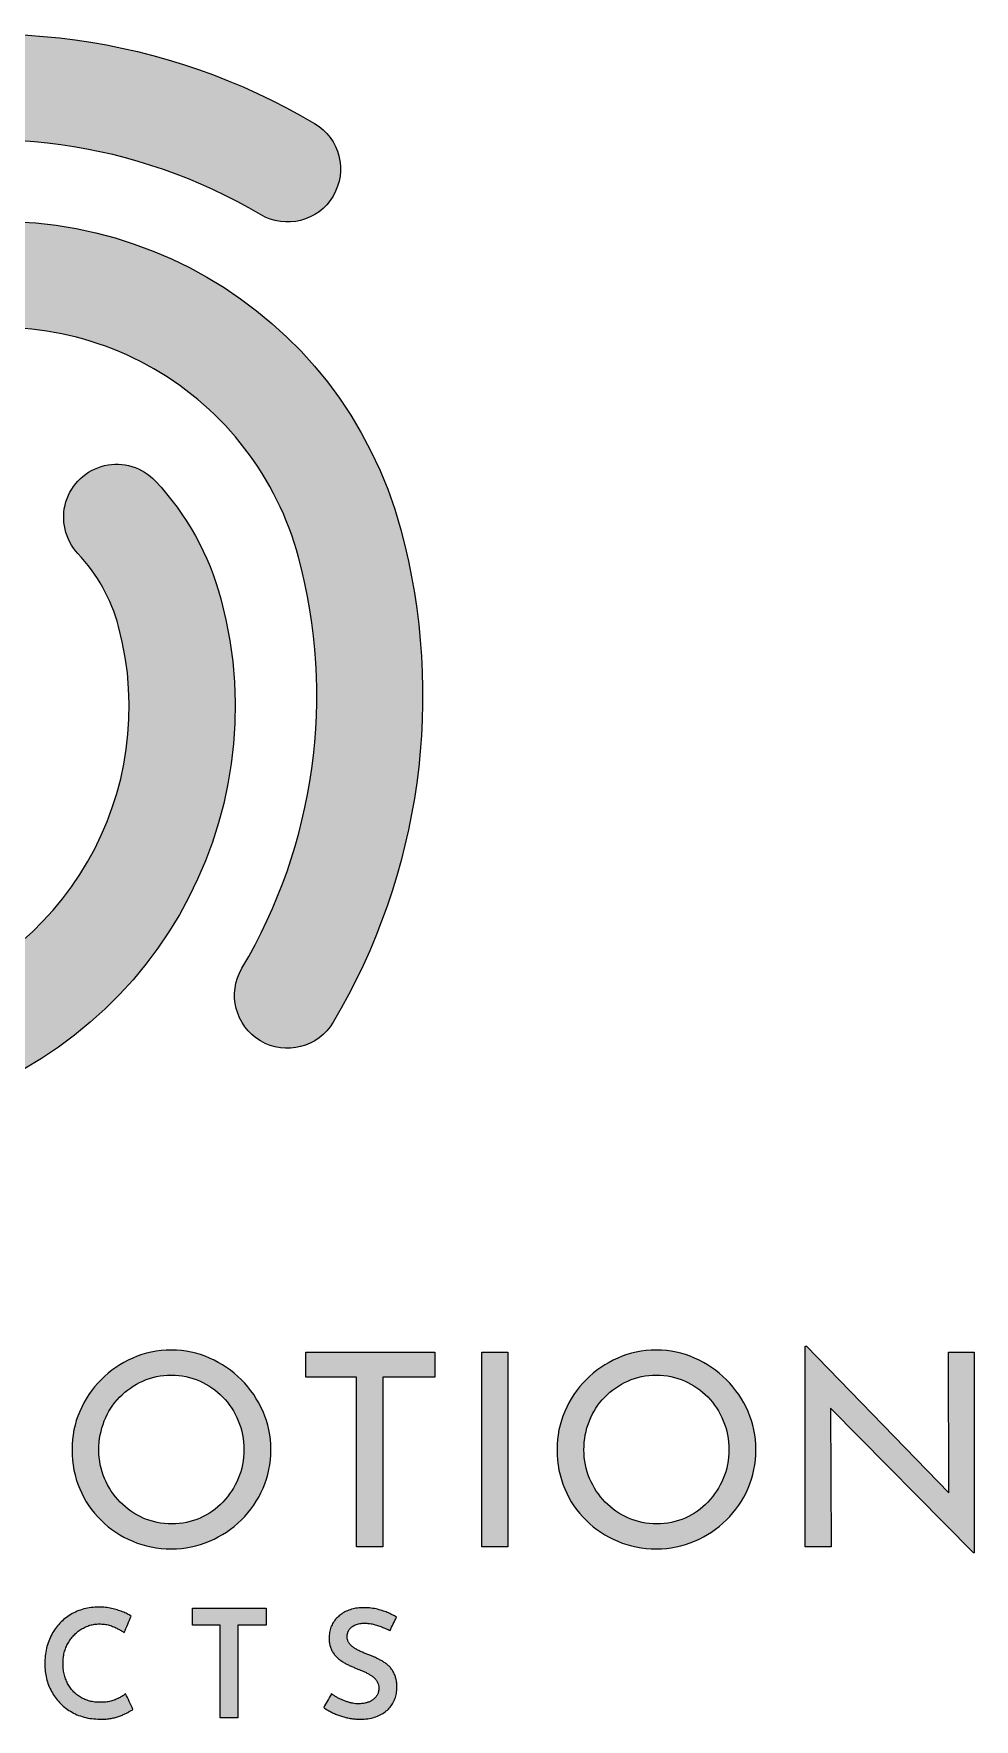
# Model space of a CAD drawing. Extents: x 19 to 206, y 17 to 162.
# Drawn here: x 125.8 to 205.8, y 19 to 162.3 of the extents above; entities that cross this region are included whole.
import ezdxf

# ---------------------------------------------------------------- set-up
doc = ezdxf.new("R2010")
doc.units = 0
doc.layers.add('fill-base', color=250, linetype='CONTINUOUS')
doc.layers.add('logo-outline', color=7, linetype='CONTINUOUS')
doc.layers.add('fill-hero', color=102, linetype='CONTINUOUS', true_color=0x00d528)

msp = doc.modelspace()

# ---------------------------------------------------------------- hatches: boundary and pattern name
at = {"layer": 'fill-base', "linetype": 'Continuous'}
h = msp.add_hatch(color=256, dxfattribs=at)
h.dxf.hatch_style = 1
edge = h.paths.add_edge_path()
edge.add_arc((105.555447592182, 123.2268573076361), 23.59218832498521, 194.9999999999996, 223.1730355562345, ccw=False)
edge.add_arc((116.949599593071, 126.279911134712), 35.38828248747749, 105.00000000000011, 195.0000000000001, ccw=False)
edge.add_arc((121.8895444547624, 107.8437859242904), 54.47476377688475, 59.33331208667232, 105, ccw=False)
edge.add_arc((147.3759075015805, 150.8246180505037), 4.505707035577944, -120.66668791332711, 59.33331208667238, ccw=False)
edge.add_arc((121.8895444547624, 107.8437859242905), 45.46334970572888, 59.33331208667226, 104.9999999999999)
edge.add_arc((116.949599593071, 126.2799111347119), 26.37686841632172, 104.9999999999999, 194.9999999999999)
edge.add_arc((105.5554475921819, 123.2268573076363), 14.58077425382938, 195, 223.173035556235)
edge.add_arc((91.63585415667276, 110.167811147942), 4.50570703557793, -136.8269644437653, 43.17303555623562, ccw=False)
h = msp.add_hatch(color=256, dxfattribs=at)
h.dxf.hatch_style = 1
edge = h.paths.add_edge_path()
edge.add_arc((119.7781467587131, 122.373166893659), 23.59218832498518, 105.00000000000031, 133.1730355562353, ccw=False)
edge.add_arc((122.8312005857886, 110.9790148927698), 35.38828248747757, 14.999999999999886, 104.99999999999989, ccw=False)
edge.add_arc((104.3950753753673, 106.0390700310783), 54.4747637768846, -30.666687913327678, 15, ccw=False)
edge.add_arc((147.3759075015805, 80.55270698426037), 4.505707035577895, 149.3333120866723, 329.333312086672, ccw=False)
edge.add_arc((104.3950753753673, 106.0390700310784), 45.46334970572882, 329.3333120866723, 375)
edge.add_arc((122.8312005857887, 110.9790148927698), 26.37686841632178, 15.0000000000001, 105.0000000000001)
edge.add_arc((119.7781467587128, 122.373166893659), 14.58077425382918, 104.9999999999997, 133.1730355562346)
edge.add_arc((106.7191005990188, 136.2927603291681), 4.505707035577868, 133.1730355562345, 313.17303555623585, ccw=False)
h = msp.add_hatch(color=256, dxfattribs=at)
h.dxf.hatch_style = 1
edge = h.paths.add_edge_path()
edge.add_arc((118.9244563447358, 108.150467727128), 23.59218832498501, 14.999999999999886, 43.17303555623488, ccw=False)
edge.add_arc((107.5303043438466, 105.0974139000523), 35.38828248747752, -75.00000000000011, 14.999999999999886, ccw=False)
edge.add_arc((102.590359482155, 123.5335391104736), 54.47476377688458, 239.33331208667238, 285, ccw=False)
edge.add_arc((77.1039964353371, 80.55270698426047), 4.505707035577944, 59.33331208667278, 239.33331208667238, ccw=False)
edge.add_arc((102.5903594821552, 123.5335391104736), 45.46334970572881, 239.3333120866722, 284.9999999999999)
edge.add_arc((107.5303043438466, 105.0974139000522), 26.37686841632175, 284.9999999999999, 374.9999999999999)
edge.add_arc((118.9244563447358, 108.150467727128), 14.58077425382928, 14.99999999999978, 43.17303555623476)
edge.add_arc((132.8440497802449, 121.2095138868221), 4.505707035577879, 43.17303555623448, 223.1730355562355, ccw=False)
at = {"layer": 'fill-hero', "linetype": 'Continuous'}
h = msp.add_hatch(color=256, dxfattribs=at)
h.dxf.hatch_style = 1
edge = h.paths.add_edge_path()
edge.add_spline(control_points=[(129.702058, 45.14786599999999), (130.135558, 46.16186599999999), (130.7423079999999, 47.06186599999999), (131.520058, 47.847116), (132.297808, 48.632366), (133.193308, 49.250366), (134.208058, 49.69961600000001), (135.222058, 50.14961599999999), (136.316308, 50.374616), (137.490808, 50.374616), (138.649558, 50.374616), (139.736308, 50.14961599999999), (140.750308, 49.69961600000001), (141.765058, 49.24961599999999), (142.664308, 48.632366), (143.450308, 47.847116), (144.235558, 47.06186599999999), (144.849058, 46.16186599999999), (145.291558, 45.14786599999999), (145.734058, 44.133116), (145.955308, 43.054616), (145.955308, 41.911616), (145.955308, 40.737116), (145.734058, 39.639116), (145.291558, 38.617616), (144.849058, 37.595366), (144.235558, 36.698366), (143.450308, 35.929616), (142.664308, 35.15936599999999), (141.765058, 34.55711599999999), (140.750308, 34.122116), (139.736308, 33.687866), (138.649558, 33.470366), (137.490808, 33.470366), (136.316308, 33.470366), (135.222058, 33.684116), (134.208058, 34.110866), (133.193308, 34.538366), (132.297808, 35.133116), (131.520058, 35.895116), (130.7423079999999, 36.65861599999999), (130.135558, 37.550366), (129.702058, 38.571866), (129.267058, 39.593366), (129.049558, 40.70636599999999), (129.049558, 41.911616), (129.049558, 43.05536599999999), (129.267058, 44.13386599999999), (129.702058, 45.14786599999999)], knot_values=[0, 0, 0, 0, 1, 1, 1, 2, 2, 2, 3, 3, 3, 4, 4, 4, 5, 5, 5, 6, 6, 6, 7, 7, 7, 8, 8, 8, 9, 9, 9, 10, 10, 10, 11, 11, 11, 12, 12, 12, 13, 13, 13, 14, 14, 14, 15, 15, 15, 16, 16, 16, 16], degree=3, periodic=0)
edge = h.paths.add_edge_path(flags=16)
edge.add_spline(control_points=[(131.817058, 39.452366), (132.138058, 38.696366), (132.579808, 38.030366), (133.144558, 37.449866), (133.708558, 36.87086599999999), (134.364808, 36.41711599999999), (135.111808, 36.089366), (135.858808, 35.761616), (136.667308, 35.59736599999999), (137.535808, 35.59736599999999), (138.390058, 35.59736599999999), (139.190308, 35.761616), (139.938058, 36.089366), (140.685058, 36.417866), (141.333058, 36.87086599999999), (141.882058, 37.449866), (142.431058, 38.029616), (142.866808, 38.696366), (143.185558, 39.452366), (143.506558, 40.206866), (143.666308, 41.026616), (143.666308, 41.910866), (143.666308, 42.78011599999999), (143.506558, 43.59911599999999), (143.185558, 44.369366), (142.866058, 45.139616), (142.422808, 45.813866), (141.858808, 46.39361599999999), (141.294058, 46.97336599999999), (140.638558, 47.42636599999999), (139.891558, 47.75486599999999), (139.143808, 48.08261599999999), (138.344308, 48.24686599999999), (137.490058, 48.24686599999999), (136.620808, 48.24686599999999), (135.812308, 48.07886599999999), (135.065308, 47.74361599999999), (134.318308, 47.40761599999999), (133.662808, 46.95011599999999), (133.098808, 46.37111599999999), (132.533308, 45.791366), (132.099808, 45.116366), (131.794558, 44.34686599999999), (131.489308, 43.57736599999999), (131.336308, 42.757616), (131.336308, 41.888366), (131.336308, 41.018366), (131.496808, 40.206866), (131.817058, 39.452366)], knot_values=[0, 0, 0, 0, 1, 1, 1, 2, 2, 2, 3, 3, 3, 4, 4, 4, 5, 5, 5, 6, 6, 6, 7, 7, 7, 8, 8, 8, 9, 9, 9, 10, 10, 10, 11, 11, 11, 12, 12, 12, 13, 13, 13, 14, 14, 14, 15, 15, 15, 16, 16, 16, 16], degree=3, periodic=0)
h = msp.add_hatch(color=256, dxfattribs=at)
h.dxf.hatch_style = 1
h.paths.add_polyline_path([(148.928308, 50.191616), (159.907558, 50.191616), (159.907558, 48.06461599999999), (155.470558, 48.06461599999999), (155.470558, 33.653366), (153.251308, 33.653366), (153.251308, 48.06461599999999), (148.928308, 48.06461599999999)])
h = msp.add_hatch(color=256, dxfattribs=at)
h.dxf.hatch_style = 1
h.paths.add_polyline_path([(163.888558, 50.191616), (166.107808, 50.191616), (166.107808, 33.653366), (163.888558, 33.653366)])
h = msp.add_hatch(color=256, dxfattribs=at)
h.dxf.hatch_style = 1
edge = h.paths.add_edge_path()
edge.add_spline(control_points=[(170.946058, 45.14786599999999), (171.379558, 46.16186599999999), (171.986308, 47.06186599999999), (172.764058, 47.847116), (173.5418079999999, 48.632366), (174.438058, 49.250366), (175.452058, 49.69961600000001), (176.4660579999999, 50.148866), (177.560308, 50.374616), (178.734808, 50.374616), (179.893558, 50.374616), (180.980308, 50.14961599999999), (181.994308, 49.69961600000001), (183.008308, 49.24961599999999), (183.909058, 48.632366), (184.6943079999999, 47.847116), (185.479558, 47.06186599999999), (186.0930579999999, 46.16186599999999), (186.535558, 45.14786599999999), (186.978058, 44.133116), (187.199308, 43.054616), (187.199308, 41.911616), (187.199308, 40.737116), (186.978058, 39.639116), (186.535558, 38.617616), (186.0930579999999, 37.595366), (185.479558, 36.698366), (184.6943079999999, 35.929616), (183.909058, 35.15936599999999), (183.008308, 34.55711599999999), (181.994308, 34.122116), (180.980308, 33.687866), (179.893558, 33.470366), (178.734808, 33.470366), (177.560308, 33.470366), (176.4660579999999, 33.684116), (175.452058, 34.110866), (174.438058, 34.538366), (173.5418079999999, 35.133116), (172.764058, 35.895116), (171.986308, 36.65861599999999), (171.379558, 37.550366), (170.946058, 38.571866), (170.511058, 39.593366), (170.294308, 40.70636599999999), (170.294308, 41.911616), (170.294308, 43.05536599999999), (170.511058, 44.13386599999999), (170.946058, 45.14786599999999)], knot_values=[0, 0, 0, 0, 1, 1, 1, 2, 2, 2, 3, 3, 3, 4, 4, 4, 5, 5, 5, 6, 6, 6, 7, 7, 7, 8, 8, 8, 9, 9, 9, 10, 10, 10, 11, 11, 11, 12, 12, 12, 13, 13, 13, 14, 14, 14, 15, 15, 15, 16, 16, 16, 16], degree=3, periodic=0)
edge = h.paths.add_edge_path(flags=16)
edge.add_spline(control_points=[(173.061808, 39.452366), (173.382808, 38.696366), (173.825308, 38.030366), (174.389308, 37.449866), (174.953308, 36.87086599999999), (175.609558, 36.41711599999999), (176.356558, 36.089366), (177.103558, 35.761616), (177.912058, 35.59736599999999), (178.780558, 35.59736599999999), (179.634808, 35.59736599999999), (180.435808, 35.761616), (181.182808, 36.089366), (181.929808, 36.41711599999999), (182.577058, 36.87086599999999), (183.126808, 37.449866), (183.675808, 38.029616), (184.111558, 38.696366), (184.430308, 39.452366), (184.751308, 40.206866), (184.911058, 41.026616), (184.911058, 41.910866), (184.911058, 42.78011599999999), (184.751308, 43.59911599999999), (184.430308, 44.369366), (184.110808, 45.139616), (183.668308, 45.813866), (183.104308, 46.39361599999999), (182.538808, 46.97336599999999), (181.8840579999999, 47.42636599999999), (181.1370580000001, 47.75486599999999), (180.388558, 48.08261599999999), (179.589058, 48.24686599999999), (178.734808, 48.24686599999999), (177.864808, 48.24686599999999), (177.057808, 48.07886599999999), (176.310808, 47.74361599999999), (175.562308, 47.40761599999999), (174.907558, 46.95011599999999), (174.343558, 46.37111599999999), (173.778058, 45.791366), (173.344558, 45.116366), (173.040058, 44.34686599999999), (172.733308, 43.57736599999999), (172.581058, 42.757616), (172.581058, 41.888366), (172.581058, 41.018366), (172.742308, 40.206866), (173.061808, 39.452366)], knot_values=[0, 0, 0, 0, 1, 1, 1, 2, 2, 2, 3, 3, 3, 4, 4, 4, 5, 5, 5, 6, 6, 6, 7, 7, 7, 8, 8, 8, 9, 9, 9, 10, 10, 10, 11, 11, 11, 12, 12, 12, 13, 13, 13, 14, 14, 14, 15, 15, 15, 16, 16, 16, 16], degree=3, periodic=0)
h = msp.add_hatch(color=256, dxfattribs=at)
h.dxf.hatch_style = 1
h.paths.add_polyline_path([(205.704058, 33.127616), (193.55963, 45.445841), (193.603558, 33.654116), (191.384308, 33.654116), (191.384308, 50.694866), (191.498308, 50.694866), (203.6212100000001, 38.221923), (203.577058, 50.191616), (205.773058, 50.191616), (205.773058, 33.127616)])
h = msp.add_hatch(color=256, dxfattribs=at)
h.dxf.hatch_style = 1
edge = h.paths.add_edge_path()
edge.add_spline(control_points=[(132.65655, 19.108931), (132.5297566816891, 19.08082317911602), (132.2686702109886, 19.02294495768096), (131.8560707072565, 18.98203610586199), (131.5722916592622, 18.98118679861299), (131.42601, 18.980749), (131.1914933491674, 18.99111903718932), (130.7350036973442, 19.01130444683566), (130.073020438971, 19.13716758027458), (129.664834055751, 19.29027430653025), (129.4648270000001, 19.365295), (129.2785381235035, 19.45548652502445), (128.9125272829648, 19.632690212676), (128.4140522776289, 19.97696923486818), (128.1309659700951, 20.25367553039334), (127.990732, 20.390749), (127.8630062185058, 20.5396883550339), (127.6081010428158, 20.83692993005446), (127.2932639194927, 21.33761816339724), (127.1347087591327, 21.69700610183107), (127.055009, 21.877657), (126.9906182859474, 22.0680858555926), (126.8612661447671, 22.45063139148015), (126.7579442999732, 23.05492545385719), (126.7226044288013, 23.69489986411886), (126.757825729111, 24.35249657166209), (126.8675395693708, 25.00697236456558), (127.0527648896583, 25.61920287851747), (127.307303915212, 26.18331169895454), (127.6220814809614, 26.70040364725445), (127.8854729775174, 26.99801854065368), (128.016374, 27.145928), (128.1578178313305, 27.28477999289575), (128.4404641933805, 27.56224709970575), (128.9360166998796, 27.89951305495665), (129.4754717398283, 28.17296875203304), (130.0590499225322, 28.37309059199142), (130.6801982363532, 28.49262531958135), (131.2963390778106, 28.52811021677283), (131.8799608098708, 28.50018180164318), (132.4105614084701, 28.42463650230975), (132.7401472684962, 28.32317102941035), (132.900098, 28.273929), (133.048952559849, 28.22231287386302), (133.3333540612386, 28.12369511042896), (133.729331206644, 27.9505360623588), (133.9664980583613, 27.81356758854498), (134.079368, 27.748383), (133.882823, 27.28265566666667), (133.686278, 26.81692833333333), (133.489733, 26.351201), (133.4040397718448, 26.40652118407076), (133.2229997317669, 26.5233935269255), (132.9216196441555, 26.68285491537677), (132.5884158784532, 26.84720748817043), (132.2159136878734, 26.98590251712967), (131.8050430732861, 27.06478806030844), (131.3855637168893, 27.09105236911627), (130.9702071281806, 27.0628858307958), (130.5717238680186, 26.97893687321554), (130.3214114329778, 26.8768439726375), (130.195462, 26.825474), (130.0734699541964, 26.76669737425353), (129.8299253145305, 26.64935585379692), (129.4967142323202, 26.41092694998842), (129.3050716647876, 26.21782125004231), (129.208462, 26.120474), (129.1180016111576, 26.01716922054041), (128.9358497396152, 25.80915376583537), (128.7080566162772, 25.45499148616269), (128.5892880942589, 25.1990781637495), (128.529097, 25.069383), (128.4800935815365, 24.93281688176678), (128.3811072835535, 24.65695501543883), (128.3031089702054, 24.21603373666536), (128.2769892796695, 23.75675777132213), (128.301526034593, 23.29381559773272), (128.3701944613349, 22.84099244471086), (128.4595220373508, 22.55613936336589), (128.503462, 22.416021), (128.558156838807, 22.28397172826491), (128.6656999813632, 22.02433125826092), (128.8805603512836, 21.66513200417238), (129.0569834786779, 21.45580254626993), (129.144374, 21.352112), (129.2417648749502, 21.25923208763519), (129.4370311697258, 21.07301016123973), (129.7743279447427, 20.84027036460076), (130.0200330863221, 20.72046875511278), (130.144192, 20.659931), (130.2793031361133, 20.61081265406397), (130.5548432055587, 20.51064272847841), (131.0004536340563, 20.43368441146741), (131.4601593292381, 20.40799978587762), (131.9122626681626, 20.43161552927328), (132.3362376371673, 20.49900552444281), (132.5953713399906, 20.59020513977305), (132.720645, 20.634294), (132.8359653716947, 20.68549928127102), (133.0551123998571, 20.7828063316373), (133.3536456870926, 20.95196013560022), (133.5242923046808, 21.08433703183463), (133.605098, 21.147021), (133.8144603333334, 20.70265766666667), (134.0238226666667, 20.25829433333333), (134.233185, 19.813931), (134.1803608852509, 19.77965350147286), (134.0617225606653, 19.70266924881558), (133.8554163405431, 19.58883751660626), (133.7017232358873, 19.51053697337422), (133.617915, 19.46784), (133.524083973463, 19.42269175688596), (133.3274636289468, 19.32808485080159), (133.0052761888768, 19.20992240697577), (132.7761493083524, 19.14356706350514), (132.65655, 19.108931)], knot_values=[0, 0, 0, 0, 0.389368198611576, 0.8017675547325257, 1.240513793103884, 1.240513793103884, 1.240513793103884, 1.944334593581544, 2.610509957620927, 3.250533992645359, 3.250533992645359, 3.250533992645359, 3.870969307749208, 4.469533513452347, 5.057126523322269, 5.057126523322269, 5.057126523322269, 5.645254623420365, 6.230866820151267, 6.822749561195476, 6.822749561195476, 6.822749561195476, 7.425055613030424, 8.03270007342482, 8.654689049369733, 9.345015932656917, 10.00390346867881, 10.64097662234721, 11.25803546151977, 11.85678125669499, 12.44834406408742, 12.44834406408742, 12.44834406408742, 13.04197242190904, 13.63458806051892, 14.23777546147239, 14.85212448077411, 15.47892099982794, 16.12959821070672, 16.69851416557617, 17.23029222246268, 17.73171129725943, 17.73171129725943, 17.73171129725943, 18.2043212414724, 18.63467979108423, 19.02547425530423, 19.02547425530423, 19.02547425530423, 20.02547425530423, 20.02547425530423, 20.02547425530423, 20.33133679403035, 20.67165561013666, 21.047504954151, 21.44576938908462, 21.85971799123708, 22.29779859256179, 22.70328335493148, 23.10555478708271, 23.51295777625314, 23.51295777625314, 23.51295777625314, 23.91872877264642, 24.32303806019743, 24.73405554585223, 24.73405554585223, 24.73405554585223, 25.1456315048027, 25.56280868481258, 25.99147808743073, 25.99147808743073, 25.99147808743073, 26.42610421515432, 26.86941747898589, 27.32882112158791, 27.80371168903477, 28.25818952537115, 28.69817166305517, 28.69817166305517, 28.69817166305517, 29.12665180141634, 29.54066615809976, 29.94704458575188, 29.94704458575188, 29.94704458575188, 30.3503844344118, 30.75573100348325, 31.16979066249389, 31.16979066249389, 31.16979066249389, 31.60035910868799, 32.04787416455089, 32.52007321436994, 32.97931795588039, 33.40429928074066, 33.80202039961795, 33.80202039961795, 33.80202039961795, 34.18051847395123, 34.52129251898694, 34.82779520128842, 34.82779520128842, 34.82779520128842, 35.82779520128843, 35.82779520128843, 35.82779520128843, 36.01666038085576, 36.2519698151524, 36.53416063733661, 36.53416063733661, 36.53416063733661, 36.84640828188336, 37.18846701882924, 37.56198016755894, 37.56198016755894, 37.56198016755894, 37.56198016755894], weights=[1, 1, 1, 1, 1, 1, 1, 1, 1, 1, 1, 1, 1, 1, 1, 1, 1, 1, 1, 1, 1, 1, 1, 1, 1, 1, 1, 1, 1, 1, 1, 1, 1, 1, 1, 1, 1, 1, 1, 1, 1, 1, 1, 1, 1, 1, 1, 1, 1, 1, 1, 1, 1, 1, 1, 1, 1, 1, 1, 1, 1, 1, 1, 1, 1, 1, 1, 1, 1, 1, 1, 1, 1, 1, 1, 1, 1, 1, 1, 1, 1, 1, 1, 1, 1, 1, 1, 1, 1, 1, 1, 1, 1, 1, 1, 1, 1, 1, 1, 1, 1, 1, 1, 1, 1, 1, 1, 1, 1, 1, 1, 1, 1, 1, 1, 1], degree=3, periodic=0)
h = msp.add_hatch(color=256, dxfattribs=at)
h.dxf.hatch_style = 1
h.paths.add_polyline_path([(139.303456, 28.41492800000001), (145.545903, 28.41492800000001), (145.545903, 26.979293), (143.136092, 26.979293), (143.136092, 19.083295), (141.649179, 19.083295), (141.649179, 26.979293), (139.303456, 26.979293)])
h = msp.add_hatch(color=256, dxfattribs=at)
h.dxf.hatch_style = 1
edge = h.paths.add_edge_path()
edge.add_spline(control_points=[(152.846524, 26.838293), (152.7670248408914, 26.7660168229898), (152.6099606182196, 26.62322284017197), (152.4753399751365, 26.32117297614562), (152.4375673583012, 26.02160912571902), (152.4681659866414, 25.74520330879906), (152.5597371881399, 25.50924584169087), (152.6646744782176, 25.37935723918229), (152.718342, 25.312929), (152.7853448608699, 25.25100095842541), (152.9237909339901, 25.12304083760778), (153.1660275677872, 24.95673798710635), (153.3440084352846, 24.86204685171855), (153.436159, 24.81302), (153.5371184128124, 24.76755328950519), (153.7410728944534, 24.67570311810877), (154.0530878756265, 24.54332210600699), (154.2649154737698, 24.45849242273439), (154.371882, 24.415656), (154.4657603599136, 24.37998155506207), (154.6544108570048, 24.30829302346448), (154.9324832422678, 24.1840776112896), (155.1138555994487, 24.0908245477071), (155.205065, 24.043929), (155.2968305731972, 23.9964166153582), (155.4788276524305, 23.90218612203765), (155.7312252018855, 23.72880458151409), (155.9660688220289, 23.53587475306047), (156.1752632919211, 23.31204262379984), (156.3533076967288, 23.0530071976314), (156.4417209695769, 22.86046204289874), (156.486882, 22.762111), (156.5259512340033, 22.65528698462521), (156.608303160594, 22.43011841665357), (156.6657000858813, 22.0530193167125), (156.6890781606041, 21.62857142118137), (156.6525769515502, 21.17411150301208), (156.5300097463524, 20.71524750364198), (156.381901976778, 20.43961522101792), (156.30743, 20.301021), (156.220280734469, 20.17202050926147), (156.0442306486869, 19.91142683331876), (155.6814252613655, 19.58969631898794), (155.2541306381987, 19.32105219093782), (154.7541228864502, 19.12061050779373), (154.18624405978, 19.00379970029246), (153.6557717918353, 18.97323289114977), (153.187774114116, 18.99008384795928), (152.8021414106882, 19.03288459361776), (152.4261076150345, 19.103370565235), (152.062565012805, 19.20079784471687), (151.7108999578213, 19.314703267369), (151.4848531143966, 19.40841472429504), (151.372429, 19.455022), (151.2636482209878, 19.50711361113291), (151.0490534156603, 19.60987615109423), (150.7406454617507, 19.78069501114525), (150.5457305607504, 19.90593349236231), (150.449524, 19.967749), (150.6717040000001, 20.356567), (150.893884, 20.745385), (151.1160640000001, 21.134203), (151.1870639886513, 21.0833196760543), (151.3323459668108, 20.97920092760673), (151.5687660208143, 20.83924412022591), (151.8216064435269, 20.70778137986506), (152.0872946852665, 20.58890896796581), (152.3612984718434, 20.48626461488148), (152.6379017994329, 20.4012043444727), (152.9117573661138, 20.33662119719616), (153.17762471837, 20.29744964089994), (153.4395130221564, 20.28351120722363), (153.7001435175103, 20.29799668410525), (153.9627751361017, 20.3395992670929), (154.1326131522399, 20.39068311127443), (154.218064, 20.416385), (154.302464395797, 20.45062668847933), (154.4678674392029, 20.51773158096655), (154.6907832289997, 20.66500389456798), (154.811691699606, 20.79004525188727), (154.871795, 20.852203), (154.9261054124182, 20.9223313693256), (155.0370608837601, 21.06560272239622), (155.1232440165336, 21.33889419273245), (155.1497159332705, 21.616915334434), (155.1253458464394, 21.88298538692082), (155.0493560530858, 22.11824786734852), (154.9565573173796, 22.24848327246749), (154.910247, 22.313476), (154.857840520246, 22.37495892614726), (154.7502268938936, 22.50121050176399), (154.5499877932606, 22.66411536002674), (154.3987633762897, 22.7540754564342), (154.320612, 22.800566), (154.2361565764136, 22.8480808635391), (154.0650677591498, 22.94433592283716), (153.7950776656884, 23.07217927170577), (153.5110554230773, 23.18675122414961), (153.2186226902391, 23.29956904101393), (152.9242017175868, 23.42462872257622), (152.6268879054971, 23.55483361076955), (152.3335319287244, 23.69999166880381), (152.0502679380725, 23.86641421677256), (151.8719330652798, 23.9932294337798), (151.782611, 24.056747), (151.700230542326, 24.12769147557636), (151.5357793316619, 24.26931371497478), (151.3268421525829, 24.52154731266313), (151.1441626108593, 24.7991218997204), (151.005266299678, 25.11846303596593), (150.9265833131847, 25.48366056856767), (150.9009614835812, 25.90560968328435), (150.9347215580532, 26.35878952572659), (151.0540058825616, 26.81228418791673), (151.2570526904894, 27.21676168758508), (151.530468642644, 27.56927279333359), (151.8631264966209, 27.87594659150136), (152.1240507869994, 28.02924892258451), (152.256882, 28.107292), (152.4045831416778, 28.17486108231032), (152.7058406689285, 28.31267785491049), (153.2054912169329, 28.43075247954304), (153.5523948701722, 28.45415410456261), (153.730977, 28.466201), (153.9395564064535, 28.46119348265622), (154.3366365390005, 28.45166049143525), (154.901925195486, 28.37563347806026), (155.2464137203481, 28.27194324416436), (155.41016, 28.222656), (155.5614784787415, 28.16979556454732), (155.8560380561912, 28.06689638356004), (156.2729694929987, 27.87973402486199), (156.5288599975419, 27.73107446941874), (156.653517, 27.658655), (156.465517, 27.27838266666667), (156.277517, 26.89811033333334), (156.089517, 26.517838), (155.9766527293643, 26.57325126058407), (155.7490969797782, 26.68497489090738), (155.3936075420186, 26.83022549145145), (155.1490440797042, 26.91225526920443), (155.025612, 26.95365600000001), (154.9028839935525, 26.99198557410891), (154.6640560633621, 27.06657468473235), (154.3026057172321, 27.13048494528703), (153.9210568438842, 27.15489310924509), (153.5342232506526, 27.12598211985034), (153.1530087804361, 27.03110033121234), (152.9456537730286, 26.90065481435871), (152.846524, 26.838293)], knot_values=[0, 0, 0, 0, 0.3193266424024073, 0.6308845455681042, 0.9670694524764895, 1.215271101806222, 1.45885472401634, 1.713830117615417, 1.713830117615417, 1.713830117615417, 1.98728791904919, 2.278868061982484, 2.591919210122836, 2.591919210122836, 2.591919210122836, 2.924087859423174, 3.262954062627322, 3.608624195044066, 3.608624195044066, 3.608624195044066, 3.909870810513847, 4.213985471143682, 4.521629729182081, 4.521629729182081, 4.521629729182081, 4.831371801786048, 5.13593584165452, 5.438280264968388, 5.741617813006887, 6.052119961123436, 6.376325046717414, 6.376325046717414, 6.376325046717414, 6.716815949228784, 7.094027415954007, 7.514722175694371, 7.990789172227422, 8.45622268008113, 8.926941498638453, 8.926941498638453, 8.926941498638453, 9.392399212775826, 9.867211849770682, 10.36828055515349, 10.90119753078571, 11.47356528679663, 12.10007777127321, 12.49057860498552, 12.87749003355025, 13.26297377347319, 13.63710555552333, 14.00597475418459, 14.37095272419513, 14.37095272419513, 14.37095272419513, 14.73274183521148, 15.0846639565764, 15.42766655253451, 15.42766655253451, 15.42766655253451, 16.42766655253451, 16.42766655253451, 16.42766655253451, 16.68961273210964, 16.96366747116736, 17.25096035481398, 17.54423005843167, 17.83627990700209, 18.12821893510383, 18.41185877133458, 18.67954518902512, 18.93338502707265, 19.19725165794515, 19.46136564802141, 19.72880872960702, 19.72880872960702, 19.72880872960702, 20.00168925624274, 20.26358429748829, 20.52245630262789, 20.52245630262789, 20.52245630262789, 20.78674409899011, 21.06239285824725, 21.36722767380643, 21.6206189286871, 21.85977695639264, 22.09801875006032, 22.09801875006032, 22.09801875006032, 22.34002114087496, 22.59495643760926, 22.86760889765318, 22.86760889765318, 22.86760889765318, 23.15825709265357, 23.45640063903353, 23.76294454709401, 24.07687848716739, 24.39667608529786, 24.72248181664858, 25.05050628074387, 25.378060179356, 25.70675210057402, 25.70675210057402, 25.70675210057402, 26.03239369706471, 26.35681106234129, 26.68550082570182, 27.02679943587332, 27.39477545380113, 27.80016466548047, 28.29172397864827, 28.75191078606565, 29.19776798273853, 29.63959855844034, 30.08422922121677, 30.54530667741366, 30.54530667741366, 30.54530667741366, 31.03174275239578, 31.53746237404495, 32.07400984164964, 32.07400984164964, 32.07400984164964, 32.69983817815256, 33.26542179854214, 33.7778211745888, 33.7778211745888, 33.7778211745888, 34.25858390941752, 34.71368353061052, 35.14597676135095, 35.14597676135095, 35.14597676135095, 36.14597676135094, 36.14597676135094, 36.14597676135094, 36.52310774211228, 36.90634425884053, 37.29685974094719, 37.29685974094719, 37.29685974094719, 37.68226134568308, 38.04684884461988, 38.39502185198547, 38.82649886806166, 39.20799249753009, 39.55742465277629, 39.55742465277629, 39.55742465277629, 39.55742465277629], weights=[1, 1, 1, 1, 1, 1, 1, 1, 1, 1, 1, 1, 1, 1, 1, 1, 1, 1, 1, 1, 1, 1, 1, 1, 1, 1, 1, 1, 1, 1, 1, 1, 1, 1, 1, 1, 1, 1, 1, 1, 1, 1, 1, 1, 1, 1, 1, 1, 1, 1, 1, 1, 1, 1, 1, 1, 1, 1, 1, 1, 1, 1, 1, 1, 1, 1, 1, 1, 1, 1, 1, 1, 1, 1, 1, 1, 1, 1, 1, 1, 1, 1, 1, 1, 1, 1, 1, 1, 1, 1, 1, 1, 1, 1, 1, 1, 1, 1, 1, 1, 1, 1, 1, 1, 1, 1, 1, 1, 1, 1, 1, 1, 1, 1, 1, 1, 1, 1, 1, 1, 1, 1, 1, 1, 1, 1, 1, 1, 1, 1, 1, 1, 1, 1, 1, 1, 1, 1, 1, 1, 1, 1, 1, 1, 1, 1, 1, 1, 1, 1], degree=3, periodic=0)

# ---------------------------------------------------------------- linework, layer by layer
at = {"layer": 'logo-outline'}
for points in [[(88.34988388673277, 107.0849885329467, -0.1235510247152853), (82.76714359040338, 117.1207496534848, -0.4142135623730951), (107.7904381118438, 160.4623671373797, -0.2019381984217088), (149.6740114238908, 154.70019726563, -0.9999999999999948), (145.0778035792703, 146.9490388353775, 0.2019381984217089), (110.1227636967638, 151.7580095546655, 0.4142135623730951), (91.47150117311745, 119.4530752384048, 0.1235510247152854), (94.92182442661272, 113.2506337629375, -1.000000000000007)], [(103.6362779840235, 139.5787305991081, -0.1235510247152853), (113.6720391045615, 145.1614708954376, -0.4142135623730951), (157.0136565884564, 120.138176373997, -0.2019381984217088), (151.2514867167067, 78.25460306195009, -0.9999999999999948), (143.5003282864543, 82.85081090657062, 0.2019381984217089), (148.3092990057423, 117.8058507890771, 0.4142135623730951), (116.0043646894814, 136.4571133127234, 0.1235510247152854), (109.8019232140142, 133.0067900592282, -1.000000000000007)], [(136.1300200501849, 124.2923365018174, -0.1235510247152853), (141.7127603465143, 114.2565753812794, -0.4142135623730951), (116.6894658250737, 70.91495789738455, -0.2019381984217088), (74.8058925130268, 76.6771277691342, -0.9999999999999948), (79.40210035764734, 84.42828619938675, 0.2019381984217089), (114.3571402401538, 79.61931548009863, 0.4142135623730951), (133.0084027638002, 111.9242497963594, 0.1235510247152854), (129.558079510305, 118.1266912718267, -1.000000000000007)]]:
    msp.add_lwpolyline(points, format="xyb", close=True, dxfattribs=at)
for points in [[(148.928308, 50.191616), (159.907558, 50.191616), (159.907558, 48.06461599999999), (155.470558, 48.06461599999999), (155.470558, 33.653366), (153.251308, 33.653366), (153.251308, 48.06461599999999), (148.928308, 48.06461599999999)], [(163.888558, 50.191616), (166.107808, 50.191616), (166.107808, 33.653366), (163.888558, 33.653366)], [(205.704058, 33.127616), (193.55963, 45.445841), (193.603558, 33.654116), (191.384308, 33.654116), (191.384308, 50.694866), (191.498308, 50.694866), (203.6212100000001, 38.221923), (203.577058, 50.191616), (205.773058, 50.191616), (205.773058, 33.127616)], [(170.294308, 41.911616), (170.294308, 41.911616)], [(172.581058, 41.888366), (172.581058, 41.888366)]]:
    msp.add_lwpolyline(points, close=True, dxfattribs=at)
at = {"layer": 'logo-outline', "color": 7}
msp.add_lwpolyline([(139.303456, 28.41492800000001), (145.545903, 28.41492800000001), (145.545903, 26.979293), (143.136092, 26.979293), (143.136092, 19.083295), (141.649179, 19.083295), (141.649179, 26.979293), (139.303456, 26.979293)], close=True, dxfattribs=at)
at = {"layer": 'logo-outline'}
for points in [[(129.702058, 45.14786599999999), (130.135558, 46.16186599999999), (130.7423079999999, 47.06186599999999), (131.520058, 47.847116), (132.297808, 48.632366), (133.193308, 49.250366), (134.208058, 49.69961600000001), (135.222058, 50.14961599999999), (136.316308, 50.374616), (137.490808, 50.374616), (138.649558, 50.374616), (139.736308, 50.14961599999999), (140.750308, 49.69961600000001), (141.765058, 49.24961599999999), (142.664308, 48.632366), (143.450308, 47.847116), (144.235558, 47.06186599999999), (144.849058, 46.16186599999999), (145.291558, 45.14786599999999), (145.734058, 44.133116), (145.955308, 43.054616), (145.955308, 41.911616), (145.955308, 40.737116), (145.734058, 39.639116), (145.291558, 38.617616), (144.849058, 37.595366), (144.235558, 36.698366), (143.450308, 35.929616), (142.664308, 35.15936599999999), (141.765058, 34.55711599999999), (140.750308, 34.122116), (139.736308, 33.687866), (138.649558, 33.470366), (137.490808, 33.470366), (136.316308, 33.470366), (135.222058, 33.684116), (134.208058, 34.110866), (133.193308, 34.538366), (132.297808, 35.133116), (131.520058, 35.895116), (130.7423079999999, 36.65861599999999), (130.135558, 37.550366), (129.702058, 38.571866), (129.267058, 39.593366), (129.049558, 40.70636599999999), (129.049558, 41.911616), (129.049558, 43.05536599999999), (129.267058, 44.13386599999999), (129.702058, 45.14786599999999)], [(170.946058, 45.14786599999999), (171.379558, 46.16186599999999), (171.986308, 47.06186599999999), (172.764058, 47.847116), (173.5418079999999, 48.632366), (174.438058, 49.250366), (175.452058, 49.69961600000001), (176.4660579999999, 50.148866), (177.560308, 50.374616), (178.734808, 50.374616), (179.893558, 50.374616), (180.980308, 50.14961599999999), (181.994308, 49.69961600000001), (183.008308, 49.24961599999999), (183.909058, 48.632366), (184.6943079999999, 47.847116), (185.479558, 47.06186599999999), (186.0930579999999, 46.16186599999999), (186.535558, 45.14786599999999), (186.978058, 44.133116), (187.199308, 43.054616), (187.199308, 41.911616), (187.199308, 40.737116), (186.978058, 39.639116), (186.535558, 38.617616), (186.0930579999999, 37.595366), (185.479558, 36.698366), (184.6943079999999, 35.929616), (183.909058, 35.15936599999999), (183.008308, 34.55711599999999), (181.994308, 34.122116), (180.980308, 33.687866), (179.893558, 33.470366), (178.734808, 33.470366), (177.560308, 33.470366), (176.4660579999999, 33.684116), (175.452058, 34.110866), (174.438058, 34.538366), (173.5418079999999, 35.133116), (172.764058, 35.895116), (171.986308, 36.65861599999999), (171.379558, 37.550366), (170.946058, 38.571866), (170.511058, 39.593366), (170.294308, 40.70636599999999), (170.294308, 41.911616), (170.294308, 43.05536599999999), (170.511058, 44.13386599999999), (170.946058, 45.14786599999999)], [(131.817058, 39.452366), (132.138058, 38.696366), (132.579808, 38.030366), (133.144558, 37.449866), (133.708558, 36.87086599999999), (134.364808, 36.41711599999999), (135.111808, 36.089366), (135.858808, 35.761616), (136.667308, 35.59736599999999), (137.535808, 35.59736599999999), (138.390058, 35.59736599999999), (139.190308, 35.761616), (139.938058, 36.089366), (140.685058, 36.417866), (141.333058, 36.87086599999999), (141.882058, 37.449866), (142.431058, 38.029616), (142.866808, 38.696366), (143.185558, 39.452366), (143.506558, 40.206866), (143.666308, 41.026616), (143.666308, 41.910866), (143.666308, 42.78011599999999), (143.506558, 43.59911599999999), (143.185558, 44.369366), (142.866058, 45.139616), (142.422808, 45.813866), (141.858808, 46.39361599999999), (141.294058, 46.97336599999999), (140.638558, 47.42636599999999), (139.891558, 47.75486599999999), (139.143808, 48.08261599999999), (138.344308, 48.24686599999999), (137.490058, 48.24686599999999), (136.620808, 48.24686599999999), (135.812308, 48.07886599999999), (135.065308, 47.74361599999999), (134.318308, 47.40761599999999), (133.662808, 46.95011599999999), (133.098808, 46.37111599999999), (132.533308, 45.791366), (132.099808, 45.116366), (131.794558, 44.34686599999999), (131.489308, 43.57736599999999), (131.336308, 42.757616), (131.336308, 41.888366), (131.336308, 41.018366), (131.496808, 40.206866), (131.817058, 39.452366)], [(173.061808, 39.452366), (173.382808, 38.696366), (173.825308, 38.030366), (174.389308, 37.449866), (174.953308, 36.87086599999999), (175.609558, 36.41711599999999), (176.356558, 36.089366), (177.103558, 35.761616), (177.912058, 35.59736599999999), (178.780558, 35.59736599999999), (179.634808, 35.59736599999999), (180.435808, 35.761616), (181.182808, 36.089366), (181.929808, 36.41711599999999), (182.577058, 36.87086599999999), (183.126808, 37.449866), (183.675808, 38.029616), (184.111558, 38.696366), (184.430308, 39.452366), (184.751308, 40.206866), (184.911058, 41.026616), (184.911058, 41.910866), (184.911058, 42.78011599999999), (184.751308, 43.59911599999999), (184.430308, 44.369366), (184.110808, 45.139616), (183.668308, 45.813866), (183.104308, 46.39361599999999), (182.538808, 46.97336599999999), (181.8840579999999, 47.42636599999999), (181.1370580000001, 47.75486599999999), (180.388558, 48.08261599999999), (179.589058, 48.24686599999999), (178.734808, 48.24686599999999), (177.864808, 48.24686599999999), (177.057808, 48.07886599999999), (176.310808, 47.74361599999999), (175.562308, 47.40761599999999), (174.907558, 46.95011599999999), (174.343558, 46.37111599999999), (173.778058, 45.791366), (173.344558, 45.116366), (173.040058, 44.34686599999999), (172.733308, 43.57736599999999), (172.581058, 42.757616), (172.581058, 41.888366), (172.581058, 41.018366), (172.742308, 40.206866), (173.061808, 39.452366)]]:
    msp.add_open_spline(points, degree=3, knots=[0, 0, 0, 0, 1, 1, 1, 2, 2, 2, 3, 3, 3, 4, 4, 4, 5, 5, 5, 6, 6, 6, 7, 7, 7, 8, 8, 8, 9, 9, 9, 10, 10, 10, 11, 11, 11, 12, 12, 12, 13, 13, 13, 14, 14, 14, 15, 15, 15, 16, 16, 16, 16], dxfattribs=at)
at = {"layer": 'logo-outline', "color": 7}
for points, knots in [([(132.65655, 19.108931), (132.5297566816891, 19.08082317911602), (132.2686702109886, 19.02294495768096), (131.8560707072565, 18.98203610586199), (131.5722916592622, 18.98118679861299), (131.42601, 18.980749), (131.1914933491674, 18.99111903718932), (130.7350036973442, 19.01130444683566), (130.073020438971, 19.13716758027458), (129.664834055751, 19.29027430653025), (129.4648270000001, 19.365295), (129.2785381235035, 19.45548652502445), (128.9125272829648, 19.632690212676), (128.4140522776289, 19.97696923486818), (128.1309659700951, 20.25367553039334), (127.990732, 20.390749), (127.8630062185058, 20.5396883550339), (127.6081010428158, 20.83692993005446), (127.2932639194927, 21.33761816339724), (127.1347087591327, 21.69700610183107), (127.055009, 21.877657), (126.9906182859474, 22.0680858555926), (126.8612661447671, 22.45063139148015), (126.7579442999732, 23.05492545385719), (126.7226044288013, 23.69489986411886), (126.757825729111, 24.35249657166209), (126.8675395693708, 25.00697236456558), (127.0527648896583, 25.61920287851747), (127.307303915212, 26.18331169895454), (127.6220814809614, 26.70040364725445), (127.8854729775174, 26.99801854065368), (128.016374, 27.145928), (128.1578178313305, 27.28477999289575), (128.4404641933805, 27.56224709970575), (128.9360166998796, 27.89951305495665), (129.4754717398283, 28.17296875203304), (130.0590499225322, 28.37309059199142), (130.6801982363532, 28.49262531958135), (131.2963390778106, 28.52811021677283), (131.8799608098708, 28.50018180164318), (132.4105614084701, 28.42463650230975), (132.7401472684962, 28.32317102941035), (132.900098, 28.273929), (133.048952559849, 28.22231287386302), (133.3333540612386, 28.12369511042896), (133.729331206644, 27.9505360623588), (133.9664980583613, 27.81356758854498), (134.079368, 27.748383), (133.882823, 27.28265566666667), (133.686278, 26.81692833333333), (133.489733, 26.351201), (133.4040397718448, 26.40652118407076), (133.2229997317669, 26.5233935269255), (132.9216196441555, 26.68285491537677), (132.5884158784532, 26.84720748817043), (132.2159136878734, 26.98590251712967), (131.8050430732861, 27.06478806030844), (131.3855637168893, 27.09105236911627), (130.9702071281806, 27.0628858307958), (130.5717238680186, 26.97893687321554), (130.3214114329778, 26.8768439726375), (130.195462, 26.825474), (130.0734699541964, 26.76669737425353), (129.8299253145305, 26.64935585379692), (129.4967142323202, 26.41092694998842), (129.3050716647876, 26.21782125004231), (129.208462, 26.120474), (129.1180016111576, 26.01716922054041), (128.9358497396152, 25.80915376583537), (128.7080566162772, 25.45499148616269), (128.5892880942589, 25.1990781637495), (128.529097, 25.069383), (128.4800935815365, 24.93281688176678), (128.3811072835535, 24.65695501543883), (128.3031089702054, 24.21603373666536), (128.2769892796695, 23.75675777132213), (128.301526034593, 23.29381559773272), (128.3701944613349, 22.84099244471086), (128.4595220373508, 22.55613936336589), (128.503462, 22.416021), (128.558156838807, 22.28397172826491), (128.6656999813632, 22.02433125826092), (128.8805603512836, 21.66513200417238), (129.0569834786779, 21.45580254626993), (129.144374, 21.352112), (129.2417648749502, 21.25923208763519), (129.4370311697258, 21.07301016123973), (129.7743279447427, 20.84027036460076), (130.0200330863221, 20.72046875511278), (130.144192, 20.659931), (130.2793031361133, 20.61081265406397), (130.5548432055587, 20.51064272847841), (131.0004536340563, 20.43368441146741), (131.4601593292381, 20.40799978587762), (131.9122626681626, 20.43161552927328), (132.3362376371673, 20.49900552444281), (132.5953713399906, 20.59020513977305), (132.720645, 20.634294), (132.8359653716947, 20.68549928127102), (133.0551123998571, 20.7828063316373), (133.3536456870926, 20.95196013560022), (133.5242923046808, 21.08433703183463), (133.605098, 21.147021), (133.8144603333334, 20.70265766666667), (134.0238226666667, 20.25829433333333), (134.233185, 19.813931), (134.1803608852509, 19.77965350147286), (134.0617225606653, 19.70266924881558), (133.8554163405431, 19.58883751660626), (133.7017232358873, 19.51053697337422), (133.617915, 19.46784), (133.524083973463, 19.42269175688596), (133.3274636289468, 19.32808485080159), (133.0052761888768, 19.20992240697577), (132.7761493083524, 19.14356706350514), (132.65655, 19.108931)], [0, 0, 0, 0, 0.389368198611576, 0.8017675547325257, 1.240513793103884, 1.240513793103884, 1.240513793103884, 1.944334593581544, 2.610509957620927, 3.250533992645359, 3.250533992645359, 3.250533992645359, 3.870969307749208, 4.469533513452347, 5.057126523322269, 5.057126523322269, 5.057126523322269, 5.645254623420365, 6.230866820151267, 6.822749561195476, 6.822749561195476, 6.822749561195476, 7.425055613030424, 8.03270007342482, 8.654689049369733, 9.345015932656917, 10.00390346867881, 10.64097662234721, 11.25803546151977, 11.85678125669499, 12.44834406408742, 12.44834406408742, 12.44834406408742, 13.04197242190904, 13.63458806051892, 14.23777546147239, 14.85212448077411, 15.47892099982794, 16.12959821070672, 16.69851416557617, 17.23029222246268, 17.73171129725943, 17.73171129725943, 17.73171129725943, 18.2043212414724, 18.63467979108423, 19.02547425530423, 19.02547425530423, 19.02547425530423, 20.02547425530423, 20.02547425530423, 20.02547425530423, 20.33133679403035, 20.67165561013666, 21.047504954151, 21.44576938908462, 21.85971799123708, 22.29779859256179, 22.70328335493148, 23.10555478708271, 23.51295777625314, 23.51295777625314, 23.51295777625314, 23.91872877264642, 24.32303806019743, 24.73405554585223, 24.73405554585223, 24.73405554585223, 25.1456315048027, 25.56280868481258, 25.99147808743073, 25.99147808743073, 25.99147808743073, 26.42610421515432, 26.86941747898589, 27.32882112158791, 27.80371168903477, 28.25818952537115, 28.69817166305517, 28.69817166305517, 28.69817166305517, 29.12665180141634, 29.54066615809976, 29.94704458575188, 29.94704458575188, 29.94704458575188, 30.3503844344118, 30.75573100348325, 31.16979066249389, 31.16979066249389, 31.16979066249389, 31.60035910868799, 32.04787416455089, 32.52007321436994, 32.97931795588039, 33.40429928074066, 33.80202039961795, 33.80202039961795, 33.80202039961795, 34.18051847395123, 34.52129251898694, 34.82779520128842, 34.82779520128842, 34.82779520128842, 35.82779520128843, 35.82779520128843, 35.82779520128843, 36.01666038085576, 36.2519698151524, 36.53416063733661, 36.53416063733661, 36.53416063733661, 36.84640828188336, 37.18846701882924, 37.56198016755894, 37.56198016755894, 37.56198016755894, 37.56198016755894]), ([(152.846524, 26.838293), (152.7670248408914, 26.7660168229898), (152.6099606182196, 26.62322284017197), (152.4753399751365, 26.32117297614562), (152.4375673583012, 26.02160912571902), (152.4681659866414, 25.74520330879906), (152.5597371881399, 25.50924584169087), (152.6646744782176, 25.37935723918229), (152.718342, 25.312929), (152.7853448608699, 25.25100095842541), (152.9237909339901, 25.12304083760778), (153.1660275677872, 24.95673798710635), (153.3440084352846, 24.86204685171855), (153.436159, 24.81302), (153.5371184128124, 24.76755328950519), (153.7410728944534, 24.67570311810877), (154.0530878756265, 24.54332210600699), (154.2649154737698, 24.45849242273439), (154.371882, 24.415656), (154.4657603599136, 24.37998155506207), (154.6544108570048, 24.30829302346448), (154.9324832422678, 24.1840776112896), (155.1138555994487, 24.0908245477071), (155.205065, 24.043929), (155.2968305731972, 23.9964166153582), (155.4788276524305, 23.90218612203765), (155.7312252018855, 23.72880458151409), (155.9660688220289, 23.53587475306047), (156.1752632919211, 23.31204262379984), (156.3533076967288, 23.0530071976314), (156.4417209695769, 22.86046204289874), (156.486882, 22.762111), (156.5259512340033, 22.65528698462521), (156.608303160594, 22.43011841665357), (156.6657000858813, 22.0530193167125), (156.6890781606041, 21.62857142118137), (156.6525769515502, 21.17411150301208), (156.5300097463524, 20.71524750364198), (156.381901976778, 20.43961522101792), (156.30743, 20.301021), (156.220280734469, 20.17202050926147), (156.0442306486869, 19.91142683331876), (155.6814252613655, 19.58969631898794), (155.2541306381987, 19.32105219093782), (154.7541228864502, 19.12061050779373), (154.18624405978, 19.00379970029246), (153.6557717918353, 18.97323289114977), (153.187774114116, 18.99008384795928), (152.8021414106882, 19.03288459361776), (152.4261076150345, 19.103370565235), (152.062565012805, 19.20079784471687), (151.7108999578213, 19.314703267369), (151.4848531143966, 19.40841472429504), (151.372429, 19.455022), (151.2636482209878, 19.50711361113291), (151.0490534156603, 19.60987615109423), (150.7406454617507, 19.78069501114525), (150.5457305607504, 19.90593349236231), (150.449524, 19.967749), (150.6717040000001, 20.356567), (150.893884, 20.745385), (151.1160640000001, 21.134203), (151.1870639886513, 21.0833196760543), (151.3323459668108, 20.97920092760673), (151.5687660208143, 20.83924412022591), (151.8216064435269, 20.70778137986506), (152.0872946852665, 20.58890896796581), (152.3612984718434, 20.48626461488148), (152.6379017994329, 20.4012043444727), (152.9117573661138, 20.33662119719616), (153.17762471837, 20.29744964089994), (153.4395130221564, 20.28351120722363), (153.7001435175103, 20.29799668410525), (153.9627751361017, 20.3395992670929), (154.1326131522399, 20.39068311127443), (154.218064, 20.416385), (154.302464395797, 20.45062668847933), (154.4678674392029, 20.51773158096655), (154.6907832289997, 20.66500389456798), (154.811691699606, 20.79004525188727), (154.871795, 20.852203), (154.9261054124182, 20.9223313693256), (155.0370608837601, 21.06560272239622), (155.1232440165336, 21.33889419273245), (155.1497159332705, 21.616915334434), (155.1253458464394, 21.88298538692082), (155.0493560530858, 22.11824786734852), (154.9565573173796, 22.24848327246749), (154.910247, 22.313476), (154.857840520246, 22.37495892614726), (154.7502268938936, 22.50121050176399), (154.5499877932606, 22.66411536002674), (154.3987633762897, 22.7540754564342), (154.320612, 22.800566), (154.2361565764136, 22.8480808635391), (154.0650677591498, 22.94433592283716), (153.7950776656884, 23.07217927170577), (153.5110554230773, 23.18675122414961), (153.2186226902391, 23.29956904101393), (152.9242017175868, 23.42462872257622), (152.6268879054971, 23.55483361076955), (152.3335319287244, 23.69999166880381), (152.0502679380725, 23.86641421677256), (151.8719330652798, 23.9932294337798), (151.782611, 24.056747), (151.700230542326, 24.12769147557636), (151.5357793316619, 24.26931371497478), (151.3268421525829, 24.52154731266313), (151.1441626108593, 24.7991218997204), (151.005266299678, 25.11846303596593), (150.9265833131847, 25.48366056856767), (150.9009614835812, 25.90560968328435), (150.9347215580532, 26.35878952572659), (151.0540058825616, 26.81228418791673), (151.2570526904894, 27.21676168758508), (151.530468642644, 27.56927279333359), (151.8631264966209, 27.87594659150136), (152.1240507869994, 28.02924892258451), (152.256882, 28.107292), (152.4045831416778, 28.17486108231032), (152.7058406689285, 28.31267785491049), (153.2054912169329, 28.43075247954304), (153.5523948701722, 28.45415410456261), (153.730977, 28.466201), (153.9395564064535, 28.46119348265622), (154.3366365390005, 28.45166049143525), (154.901925195486, 28.37563347806026), (155.2464137203481, 28.27194324416436), (155.41016, 28.222656), (155.5614784787415, 28.16979556454732), (155.8560380561912, 28.06689638356004), (156.2729694929987, 27.87973402486199), (156.5288599975419, 27.73107446941874), (156.653517, 27.658655), (156.465517, 27.27838266666667), (156.277517, 26.89811033333334), (156.089517, 26.517838), (155.9766527293643, 26.57325126058407), (155.7490969797782, 26.68497489090738), (155.3936075420186, 26.83022549145145), (155.1490440797042, 26.91225526920443), (155.025612, 26.95365600000001), (154.9028839935525, 26.99198557410891), (154.6640560633621, 27.06657468473235), (154.3026057172321, 27.13048494528703), (153.9210568438842, 27.15489310924509), (153.5342232506526, 27.12598211985034), (153.1530087804361, 27.03110033121234), (152.9456537730286, 26.90065481435871), (152.846524, 26.838293)], [0, 0, 0, 0, 0.3193266424024073, 0.6308845455681042, 0.9670694524764895, 1.215271101806222, 1.45885472401634, 1.713830117615417, 1.713830117615417, 1.713830117615417, 1.98728791904919, 2.278868061982484, 2.591919210122836, 2.591919210122836, 2.591919210122836, 2.924087859423174, 3.262954062627322, 3.608624195044066, 3.608624195044066, 3.608624195044066, 3.909870810513847, 4.213985471143682, 4.521629729182081, 4.521629729182081, 4.521629729182081, 4.831371801786048, 5.13593584165452, 5.438280264968388, 5.741617813006887, 6.052119961123436, 6.376325046717414, 6.376325046717414, 6.376325046717414, 6.716815949228784, 7.094027415954007, 7.514722175694371, 7.990789172227422, 8.45622268008113, 8.926941498638453, 8.926941498638453, 8.926941498638453, 9.392399212775826, 9.867211849770682, 10.36828055515349, 10.90119753078571, 11.47356528679663, 12.10007777127321, 12.49057860498552, 12.87749003355025, 13.26297377347319, 13.63710555552333, 14.00597475418459, 14.37095272419513, 14.37095272419513, 14.37095272419513, 14.73274183521148, 15.0846639565764, 15.42766655253451, 15.42766655253451, 15.42766655253451, 16.42766655253451, 16.42766655253451, 16.42766655253451, 16.68961273210964, 16.96366747116736, 17.25096035481398, 17.54423005843167, 17.83627990700209, 18.12821893510383, 18.41185877133458, 18.67954518902512, 18.93338502707265, 19.19725165794515, 19.46136564802141, 19.72880872960702, 19.72880872960702, 19.72880872960702, 20.00168925624274, 20.26358429748829, 20.52245630262789, 20.52245630262789, 20.52245630262789, 20.78674409899011, 21.06239285824725, 21.36722767380643, 21.6206189286871, 21.85977695639264, 22.09801875006032, 22.09801875006032, 22.09801875006032, 22.34002114087496, 22.59495643760926, 22.86760889765318, 22.86760889765318, 22.86760889765318, 23.15825709265357, 23.45640063903353, 23.76294454709401, 24.07687848716739, 24.39667608529786, 24.72248181664858, 25.05050628074387, 25.378060179356, 25.70675210057402, 25.70675210057402, 25.70675210057402, 26.03239369706471, 26.35681106234129, 26.68550082570182, 27.02679943587332, 27.39477545380113, 27.80016466548047, 28.29172397864827, 28.75191078606565, 29.19776798273853, 29.63959855844034, 30.08422922121677, 30.54530667741366, 30.54530667741366, 30.54530667741366, 31.03174275239578, 31.53746237404495, 32.07400984164964, 32.07400984164964, 32.07400984164964, 32.69983817815256, 33.26542179854214, 33.7778211745888, 33.7778211745888, 33.7778211745888, 34.25858390941752, 34.71368353061052, 35.14597676135095, 35.14597676135095, 35.14597676135095, 36.14597676135094, 36.14597676135094, 36.14597676135094, 36.52310774211228, 36.90634425884053, 37.29685974094719, 37.29685974094719, 37.29685974094719, 37.68226134568308, 38.04684884461988, 38.39502185198547, 38.82649886806166, 39.20799249753009, 39.55742465277629, 39.55742465277629, 39.55742465277629, 39.55742465277629])]:
    msp.add_open_spline(points, degree=3, knots=knots, dxfattribs=at)

doc.saveas('drawing.dxf')
